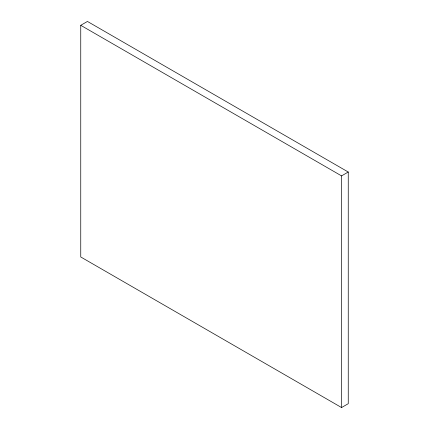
<?xml version="1.0" encoding="UTF-8"?>
<svg xmlns="http://www.w3.org/2000/svg" width="429" height="429" viewBox="0 0 429 429"><rect width="100%" height="100%" fill="white"/><g stroke="black" fill="none" stroke-linecap="round" stroke-linejoin="round"><path stroke-width="0.64" d="M80.749 25.311L87.441 21.45L348.251 172.029L348.251 403.689L341.559 407.55L80.749 256.971L80.749 25.311L341.559 175.89L348.251 172.029M341.559 175.89L341.559 407.55"/></g></svg>
